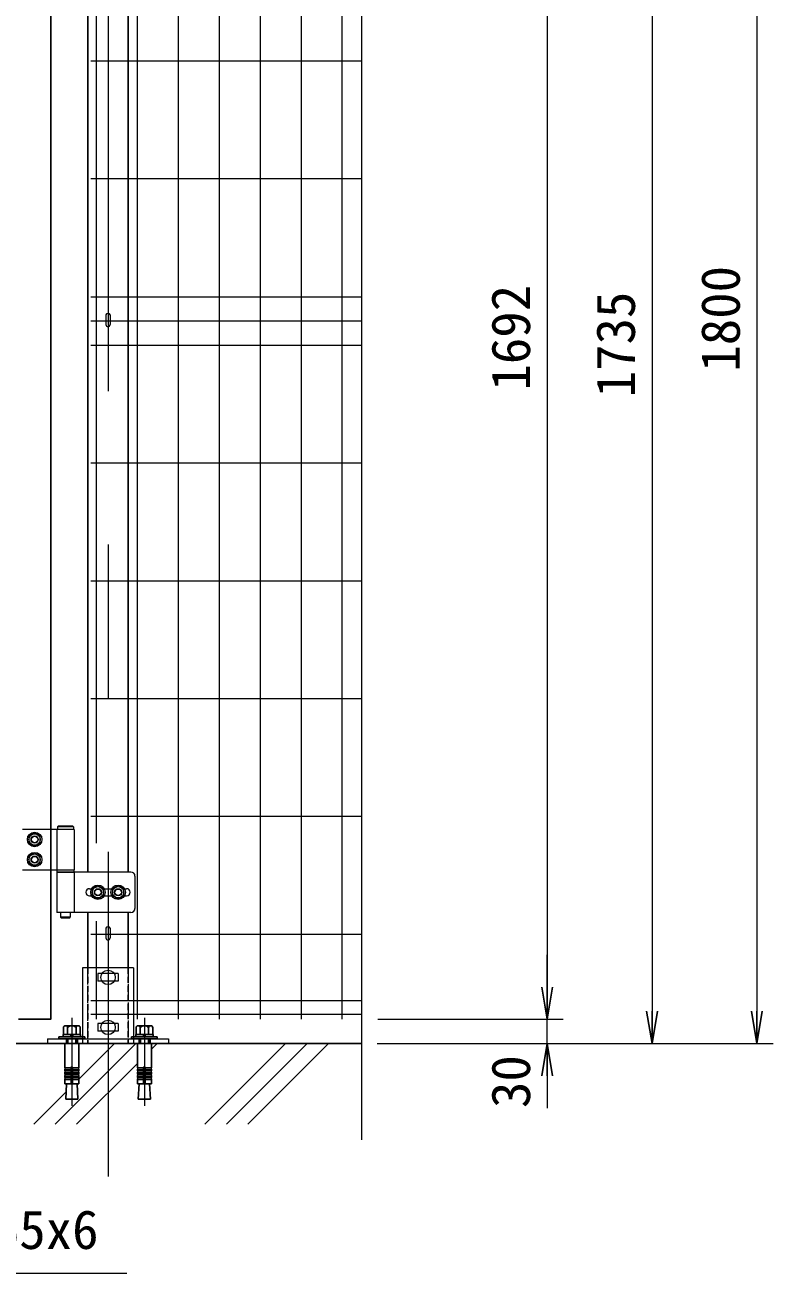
# Model space of a CAD drawing. Units: millimetres, scale not verified. Extents: x -10254 to -1854, y -2970 to 2970.
# Drawn here: x -8380 to -7453, y -892 to 656 of the extents above; entities that cross this region are included whole.
import ezdxf
from ezdxf.enums import TextEntityAlignment as Align

# ---------------------------------------------------------------- set-up
doc = ezdxf.new("R2010")
doc.units = ezdxf.units.MM
doc.header["$LTSCALE"] = 30
for name, pattern in [('DASHED', [7.5, 6, -1.5]), ('USER1', [50.8, 31.75, -6.35, 6.35, -6.35]), ('USER2', [0.375, 0.25, -0.125])]:
    doc.linetypes.add(name, pattern=pattern)
for name, color, linetype, lineweight in [('0-3_D-STR-TXT', 7, 'Continuous', 13), ('0-4_D-BMK', 2, 'USER1', 13), ('0-5_D-STR3', 3, 'Continuous', 13), ('0-6_0', 7, 'Continuous', 25), ('0-7_D-STR-DIM', 7, 'Continuous', 13), ('0-8_D-STR1', 1, 'Continuous', 25), ('0-9_D-DCR-HCH', 7, 'Continuous', 13), ('0-A_D-STR2', 7, 'Continuous', 13), ('0-B_D-BGD', 7, 'Continuous', 25)]:
    doc.layers.add(name, color=color, linetype=linetype, lineweight=lineweight)
doc.styles.add('ＭＳ ゴシック', font='')
doc.styles.get('ＭＳ ゴシック').set_extended_font_data('MS Gothic')

# ---------------------------------------------------------------- blocks, each defined once
blk = doc.blocks.new('U33')
at = {"layer": '0-5_D-STR3'}
for p, q in [((28890, 7965), (26970, 7965)), ((28242, 7965), (28242, 6465)), ((28296, 8085), (28266, 8055)), ((28866, 7965), (28266, 7965)), ((28836, 8085), (28296, 8085)), ((28836, 8085), (28866, 8055)), ((28866, 8055), (28866, 7965)), ((28890, 7965), (28890, 6465)), ((26970, 6465), (28890, 6465)), ((28242, 6375), (28242, 4875)), ((31002, 6375), (28242, 6375)), ((28251, 6465), (28881, 6465)), ((28251, 6465), (28251, 6375)), ((28251, 6375), (28881, 6375)), ((28881, 6465), (28881, 6375)), ((28890, 6375), (28890, 4875)), ((31152, 6225), (31152, 5025)), ((29325, 5625), (29325.3, 5625)), ((29460, 5760), (29541.2, 5760)), ((30008.8, 5760), (30291.2, 5760)), ((30758.8, 5760), (30840, 5760)), ((30975, 5625), (30975.3, 5625)), ((29460, 5490), (29541.2, 5490)), ((30008.8, 5490), (30291.2, 5490)), ((30758.8, 5490), (30840, 5490)), ((31002, 4875), (28242, 4875)), ((28386, 4875), (28386, 4695)), ((28746, 4695), (28386, 4695)), ((28416, 4665), (28386, 4695)), ((28716, 4665), (28416, 4665)), ((28716, 4665), (28746, 4695)), ((28746, 4875), (28746, 4695))]:
    blk.add_line(p, q, dxfattribs=at)
blk.add_lwpolyline([(28866, 8055), (28266, 8055), (28266, 7965)], dxfattribs=at)
for points in [[(27420, 7833), (27209.6, 7711.5), (27209.6, 7468.5), (27420, 7347), (27630.4, 7468.5), (27630.4, 7711.5)], [(27420, 7083), (27209.6, 6961.5), (27209.6, 6718.5), (27420, 6597), (27630.4, 6718.5), (27630.4, 6961.5)], [(29775, 5868), (29564.6, 5746.5), (29564.6, 5503.5), (29775, 5382), (29985.4, 5503.5), (29985.4, 5746.5)], [(30525, 5868), (30314.6, 5746.5), (30314.6, 5503.5), (30525, 5382), (30735.4, 5503.5), (30735.4, 5746.5)]]:
    blk.add_lwpolyline(points, close=True, dxfattribs=at)
for centre, radius in [((27420, 7590), 270), ((27420, 7590), 211), ((27420, 7590), 135), ((27420, 7590), 120), ((27420, 6840), 270), ((27420, 6840), 211), ((27420, 6840), 135), ((27420, 6840), 120), ((29775, 5625), 270), ((29775, 5625), 211), ((29775, 5625), 135), ((29775, 5625), 120), ((30525, 5625), 270), ((30525, 5625), 211), ((30525, 5625), 135), ((30525, 5625), 120)]:
    blk.add_circle(centre, radius, dxfattribs=at)
for centre, radius, start, end in [((31002, 6225), 150, 0, 90), ((29460, 5625), 135, 90, 180), ((29460, 5625), 135, 180, 270), ((30840, 5625), 135, 0, 90), ((30840, 5625), 135, 270, 0), ((31002, 5025), 150, 270, 0)]:
    blk.add_arc(centre, radius, start, end, dxfattribs=at)
at = {"layer": '0-8_D-STR1'}
blk.add_lwpolyline([(28020, 51450), (28020, 900), (26820, 900)], dxfattribs=at)
blk = doc.blocks.new('_Open')
at = {"layer": '0-6_0'}
blk.add_line((-30, 5), (0, 0), dxfattribs=at)
blk.add_lwpolyline([(-30, -5), (0, 0), (-30, 0)], dxfattribs=at)
blk = doc.blocks.new('ベースプレート部品\u3000正面図')
at = {"layer": '0-5_D-STR3'}
for p, q in [((26890.5, 72602.1), (25000.4, 72602.1)), ((25000.4, 72602.1), (25000.4, 69962.1)), ((26890.5, 72602.1), (26890.5, 69962.1)), ((26320.2, 72384.6), (25570.1, 72384.6)), ((25570.1, 72384.6), (25570.1, 72099.6)), ((26320.1, 72099.6), (25570.2, 72099.6)), ((26320.1, 72384.6), (26320.1, 72099.6)), ((26320.2, 70524.6), (25570.1, 70524.6)), ((25570.1, 70524.6), (25570.1, 70239.6)), ((26320.1, 70239.6), (25570.2, 70239.6)), ((26320.1, 70524.6), (26320.1, 70239.6)), ((23695.5, 69962.1), (28195.5, 69962.1)), ((28195.5, 69962.1), (28195.5, 69782.1))]:
    blk.add_line(p, q, dxfattribs=at)
at = {"layer": '0-5_D-STR3', "linetype": 'DASHED'}
for p, q in [((25180.4, 72602.1), (25180.4, 69782.1)), ((26710.4, 69782.1), (26710.4, 72602.1)), ((24388.3, 69962.1), (24388.3, 69782.1)), ((24808.1, 69962.1), (24808.1, 69782.1)), ((25000.4, 69962.1), (25000.4, 69782.1)), ((26890.5, 69962.1), (26890.5, 69782.1)), ((27088.1, 69962.1), (27088.1, 69782.1)), ((27508.1, 69962.1), (27508.1, 69782.1))]:
    blk.add_line(p, q, dxfattribs=at)
at = {"layer": '0-5_D-STR3'}
blk.add_lwpolyline([(23695.5, 69962.1), (23695.5, 69782.1), (28195.5, 69782.1)], dxfattribs=at)

msp = doc.modelspace()

# ---------------------------------------------------------------- linework, layer by layer
at = {"layer": '0-3_D-STR-TXT'}
msp.add_lwpolyline([(-9209.2, -639.56), (-9029.15, -891.62), (-8254.32, -891.62)], dxfattribs=at)
at = {"layer": '0-4_D-BMK'}
for p, q in [((-8277.45, 1154.55), (-8277.45, -771.71)), ((-8322.36, -575.1), (-8322.36, -684.1)), ((-8232.36, -575.1), (-8232.36, -684.1))]:
    msp.add_line(p, q, dxfattribs=at)
at = {"layer": '0-5_D-STR3'}
for p, q in [((-8280.05, 296.66), (-8280.05, 284.49)), ((-8274.85, 296.66), (-8274.85, 284.49)), ((-8280.05, -463.84), (-8280.05, -476.01)), ((-8274.85, -463.84), (-8274.85, -476.01)), ((-8331.01, -607.01), (-8313.71, -607.01)), ((-8241.01, -607.01), (-8223.71, -607.01))]:
    msp.add_line(p, q, dxfattribs=at)
at = {"layer": '0-5_D-STR3', "lineweight": 25}
for p, q in [((-8332.75, -587.41), (-8332.75, -595.71)), ((-8314.56, -584.91), (-8330.15, -584.91)), ((-8328.36, -584.91), (-8316.36, -584.91)), ((-8327.55, -595.71), (-8327.55, -587.41)), ((-8317.16, -595.71), (-8317.16, -587.41)), ((-8311.97, -595.71), (-8311.97, -587.41)), ((-8242.76, -587.41), (-8242.76, -595.71)), ((-8224.57, -584.91), (-8240.16, -584.91)), ((-8238.36, -584.91), (-8226.36, -584.91)), ((-8237.56, -595.71), (-8237.56, -587.41)), ((-8227.17, -595.71), (-8227.17, -587.41)), ((-8221.97, -595.71), (-8221.97, -587.41)), ((-8338.36, -598.71), (-8338.36, -601.01)), ((-8306.36, -598.71), (-8338.36, -598.71)), ((-8338.36, -601.01), (-8306.36, -601.01)), ((-8311.61, -595.71), (-8333.11, -595.71)), ((-8333.11, -595.71), (-8333.11, -598.71)), ((-8333.11, -598.71), (-8311.61, -598.71)), ((-8332.75, -595.71), (-8311.97, -595.71)), ((-8328.36, -601.01), (-8328.36, -607.01)), ((-8327.28, -607.01), (-8327.28, -601.01)), ((-8323.86, -595.71), (-8323.05, -598.71)), ((-8320.86, -598.71), (-8321.66, -595.71)), ((-8317.44, -607.01), (-8317.44, -601.01)), ((-8316.36, -607.01), (-8316.36, -601.01)), ((-8311.61, -598.71), (-8311.61, -595.71)), ((-8306.36, -601.01), (-8306.36, -598.71)), ((-8248.36, -598.71), (-8248.36, -601.01)), ((-8216.36, -598.71), (-8248.36, -598.71)), ((-8248.36, -601.01), (-8216.36, -601.01)), ((-8221.61, -595.71), (-8243.11, -595.71)), ((-8243.11, -595.71), (-8243.11, -598.71)), ((-8243.11, -598.71), (-8221.61, -598.71)), ((-8242.76, -595.71), (-8221.97, -595.71)), ((-8238.36, -601.01), (-8238.36, -607.01)), ((-8237.28, -607.01), (-8237.28, -601.01)), ((-8233.86, -595.71), (-8233.06, -598.71)), ((-8230.86, -598.71), (-8231.67, -595.71)), ((-8227.44, -607.01), (-8227.44, -601.01)), ((-8226.36, -607.01), (-8226.36, -601.01)), ((-8221.61, -598.71), (-8221.61, -595.71)), ((-8216.36, -601.01), (-8216.36, -598.71)), ((-8331.01, -607.01), (-8331.01, -637.05)), ((-8313.71, -607.01), (-8313.71, -637.05)), ((-8241.01, -607.01), (-8241.01, -637.05)), ((-8223.71, -607.01), (-8223.71, -637.05)), ((-8323.36, -637.05), (-8331.01, -637.05)), ((-8331.01, -639.55), (-8330.57, -637.09)), ((-8331.01, -639.55), (-8323.36, -639.55)), ((-8331.01, -639.55), (-8331.01, -641.05)), ((-8331.01, -641.05), (-8323.36, -641.05)), ((-8331.01, -643.55), (-8330.57, -641.09)), ((-8331.01, -643.55), (-8323.36, -643.55)), ((-8331.01, -643.55), (-8331.01, -645.05)), ((-8331.01, -645.05), (-8323.36, -645.05)), ((-8331.01, -647.55), (-8330.57, -645.09)), ((-8331.01, -647.55), (-8323.36, -647.55)), ((-8331.01, -647.55), (-8331.01, -649.05)), ((-8331.01, -651.51), (-8330.57, -649.05)), ((-8331.01, -649.05), (-8323.36, -649.05)), ((-8323.36, -637.05), (-8323.36, -657.01)), ((-8321.36, -637.05), (-8313.71, -637.05)), ((-8321.36, -637.05), (-8321.36, -657.01)), ((-8313.71, -639.55), (-8321.36, -639.55)), ((-8313.71, -641.05), (-8321.36, -641.05)), ((-8313.71, -643.55), (-8321.36, -643.55)), ((-8313.71, -645.05), (-8321.36, -645.05)), ((-8313.71, -647.55), (-8321.36, -647.55)), ((-8313.71, -649.05), (-8321.36, -649.05)), ((-8313.71, -639.55), (-8314.14, -637.09)), ((-8313.71, -643.55), (-8314.14, -641.09)), ((-8313.71, -647.55), (-8314.14, -645.09)), ((-8313.71, -651.51), (-8314.14, -649.05)), ((-8313.71, -639.55), (-8313.71, -641.05)), ((-8313.71, -643.55), (-8313.71, -645.05)), ((-8313.71, -647.55), (-8313.71, -649.05)), ((-8233.36, -637.05), (-8241.01, -637.05)), ((-8241.01, -639.55), (-8240.58, -637.09)), ((-8241.01, -639.55), (-8233.36, -639.55)), ((-8241.01, -639.55), (-8241.01, -641.05)), ((-8241.01, -641.05), (-8233.36, -641.05)), ((-8241.01, -643.55), (-8240.58, -641.09)), ((-8241.01, -643.55), (-8233.36, -643.55)), ((-8241.01, -643.55), (-8241.01, -645.05)), ((-8241.01, -645.05), (-8233.36, -645.05)), ((-8241.01, -647.55), (-8240.58, -645.09)), ((-8241.01, -647.55), (-8233.36, -647.55)), ((-8241.01, -647.55), (-8241.01, -649.05)), ((-8241.01, -651.51), (-8240.58, -649.05)), ((-8241.01, -649.05), (-8233.36, -649.05)), ((-8233.36, -637.05), (-8233.36, -657.01)), ((-8231.36, -637.05), (-8223.71, -637.05)), ((-8231.36, -637.05), (-8231.36, -657.01)), ((-8223.71, -639.55), (-8231.36, -639.55)), ((-8223.71, -641.05), (-8231.36, -641.05)), ((-8223.71, -643.55), (-8231.36, -643.55)), ((-8223.71, -645.05), (-8231.36, -645.05)), ((-8223.71, -647.55), (-8231.36, -647.55)), ((-8223.71, -649.05), (-8231.36, -649.05)), ((-8223.71, -639.55), (-8224.15, -637.09)), ((-8223.71, -643.55), (-8224.15, -641.09)), ((-8223.71, -647.55), (-8224.15, -645.09)), ((-8223.71, -651.51), (-8224.15, -649.05)), ((-8223.71, -639.55), (-8223.71, -641.05)), ((-8223.71, -643.55), (-8223.71, -645.05)), ((-8223.71, -647.55), (-8223.71, -649.05)), ((-8331.01, -651.51), (-8323.36, -651.51)), ((-8331.01, -651.51), (-8331.01, -657.01)), ((-8331.01, -657.01), (-8313.71, -657.01)), ((-8328.85, -657.01), (-8329.94, -676.11)), ((-8313.71, -651.51), (-8321.36, -651.51)), ((-8315.86, -657.01), (-8314.78, -676.11)), ((-8313.71, -651.51), (-8313.71, -657.01)), ((-8241.01, -651.51), (-8233.36, -651.51)), ((-8241.01, -651.51), (-8241.01, -657.01)), ((-8241.01, -657.01), (-8223.71, -657.01)), ((-8238.86, -657.01), (-8239.94, -676.11)), ((-8223.71, -651.51), (-8231.36, -651.51)), ((-8225.87, -657.01), (-8224.79, -676.11)), ((-8223.71, -651.51), (-8223.71, -657.01)), ((-8314.78, -676.11), (-8329.94, -676.11)), ((-8224.79, -676.11), (-8239.94, -676.11))]:
    msp.add_line(p, q, dxfattribs=at)
at = {"layer": '0-5_D-STR3'}
for centre in [(-8277.45, -525.01), (-8277.45, -587.01)]:
    msp.add_circle(centre, 9, dxfattribs=at)
for centre in [(-8277.45, 284.49), (-8277.45, -476.01)]:
    msp.add_arc(centre, 2.6, 180, 0, dxfattribs=at)
at = {"layer": '0-5_D-STR3', "lineweight": 25}
for centre, radius, start, end in [((-8330.15, -587.51), 2.6, 2.20423, 177.79577), ((-8322.36, -591.56), 6.65, 38.61324, 141.38676), ((-8314.56, -587.51), 2.6, 2.20423, 177.79577), ((-8240.16, -587.51), 2.6, 2.20423, 177.79577), ((-8232.36, -591.56), 6.65, 38.61324, 141.38676), ((-8224.57, -587.51), 2.6, 2.20423, 177.79577), ((-8322.36, -637.05), 1, 0, 180), ((-8232.36, -637.05), 1, 0, 180)]:
    msp.add_arc(centre, radius, start, end, dxfattribs=at)
at = {"layer": '0-5_D-STR3'}
for centre in [(-8277.45, 296.64), (-8277.45, -463.86)]:
    msp.add_ellipse(centre, major_axis=(-2.6, 0), ratio=0.649974, start_param=3.1415927, end_param=6.2831853, dxfattribs=at)
at = {"layer": '0-7_D-STR-DIM'}
for p, q in [((-7963.06, 1255.6), (-7963.06, -726.64)), ((-7473.06, 1152.99), (-7473.06, -567.01)), ((-7603.06, 1087.99), (-7603.06, -567.01)), ((-7733.06, 1074.99), (-7733.06, -537.01)), ((-7733.06, -537.01), (-7733.06, -497.01)), ((-7943.06, -577.01), (-7713.06, -577.01)), ((-7943.06, -577.01), (-7713.06, -577.01)), ((-7733.06, -607.01), (-7733.06, -577.01)), ((-7943.9, -607.01), (-7583.06, -607.01)), ((-7943.9, -607.01), (-7453.06, -607.01)), ((-7943.9, -607.01), (-7713.06, -607.01)), ((-7733.06, -647.01), (-7733.06, -687.01))]:
    msp.add_line(p, q, dxfattribs=at)
at = {"layer": '0-8_D-STR1'}
for p, q in [((-8302.45, 966.99), (-8302.45, -394.51)), ((-8252.45, 966.99), (-8252.45, -394.51)), ((-8302.45, -444.51), (-8302.45, -513.01)), ((-8252.45, -444.51), (-8252.45, -513.01)), ((-8252.45, -607.01), (-8302.45, -607.01))]:
    msp.add_line(p, q, dxfattribs=at)
at = {"layer": '0-8_D-STR1', "linetype": 'USER2'}
for p, q in [((-8302.45, -513.01), (-8302.45, -607.01)), ((-8252.45, -513.01), (-8252.45, -607.01))]:
    msp.add_line(p, q, dxfattribs=at)
at = {"layer": '0-9_D-DCR-HCH'}
for p, q in [((-8342.88, -707.01), (-8242.88, -607.01)), ((-8313.82, -651.43), (-8269.4, -607.01)), ((-8223.8, -614.45), (-8216.37, -607.01)), ((-8157.27, -707.01), (-8057.27, -607.01)), ((-8130.75, -707.01), (-8030.75, -607.01)), ((-8104.23, -707.01), (-8004.23, -607.01)), ((-8316.37, -707.01), (-8241.1, -631.75)), ((-8369.4, -707.01), (-8329.52, -667.13))]:
    msp.add_line(p, q, dxfattribs=at)
at = {"layer": '0-A_D-STR2'}
for p, q in [((-8240.9, -577.01), (-8240.9, 1192.99)), ((-8190.13, -577.01), (-8190.13, 1192.99)), ((-8139.36, -577.01), (-8139.36, 1192.99)), ((-8088.59, -577.01), (-8088.59, 1192.99)), ((-8037.82, -577.01), (-8037.82, 1192.99)), ((-7987.05, -577.01), (-7987.05, 1192.99)), ((-8291.67, -358.56), (-8291.67, 935.54)), ((-7963.06, 610.99), (-8298.65, 610.99)), ((-7963.06, 464.99), (-8298.65, 464.99)), ((-7963.06, 318.49), (-8298.65, 318.49)), ((-7963.06, 288.49), (-8298.65, 288.49)), ((-7963.06, 258.49), (-8298.65, 258.49)), ((-7963.06, 112.49), (-8298.65, 112.49)), ((-7963.06, -33.51), (-8298.65, -33.51)), ((-7963.06, -179.51), (-8298.65, -179.51)), ((-7963.06, -325.51), (-8298.65, -325.51)), ((-8291.67, -577.01), (-8291.67, -455.21)), ((-7963.06, -472.01), (-8298.65, -472.01)), ((-7963.06, -554.16), (-8298.65, -554.16)), ((-7963.06, -571.16), (-8298.65, -571.16))]:
    msp.add_line(p, q, dxfattribs=at)
at = {"layer": '0-B_D-BGD'}
msp.add_line((-9621.84, -607.01), (-7963.9, -607.01), dxfattribs=at)

# ---------------------------------------------------------------- block references
at = {"layer": '0-7_D-STR-DIM', "xscale": 0.03333333, "yscale": 0.03333333}
for name, p in [('U33', (-9282.45, -607.01)), ('ベースプレート部品\u3000正面図', (-9142.3, -2933.08))]:
    msp.add_blockref(name, p, dxfattribs=at)
at = {"layer": '0-7_D-STR-DIM', "xscale": 1.333333, "yscale": 1.333333}
for p, rotation in [((-7733.06, -577.01), 270), ((-7733.06, -577.01), 270), ((-7603.06, -607.01), 270), ((-7473.06, -607.01), 270), ((-7733.06, -607.01), 90)]:
    msp.add_blockref('_Open', p, dxfattribs=dict(at, rotation=rotation))

# ---------------------------------------------------------------- texts
at = {"layer": '0-3_D-STR-TXT', "style": 'ＭＳ ゴシック'}
msp.add_text(' 2-150x65x6', height=48.17, dxfattribs=at).set_placement((-8649.67, -876.22), align=Align.BOTTOM_LEFT)
at = {"layer": '0-7_D-STR-DIM', "style": 'ＭＳ ゴシック'}
for s, p in [('1800', (-7479.81, 226.09)), ('1692', (-7739.81, 202.61)), ('1735', (-7609.81, 194.24)), ('30', (-7739.81, -687.02))]:
    msp.add_text(s, height=48.17, rotation=90, dxfattribs=at).set_placement(p, align=Align.BOTTOM_LEFT)

doc.saveas('drawing.dxf')
